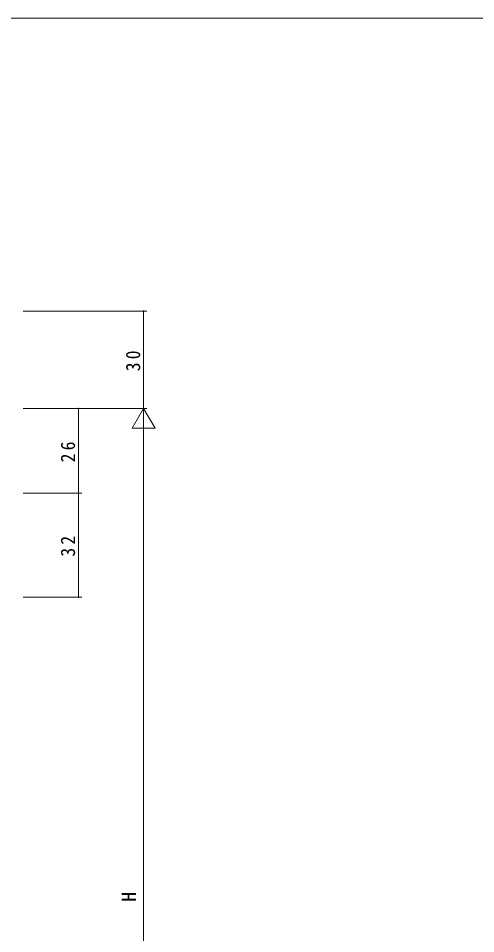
# Model space of a CAD drawing. Units: millimetres on the paper. Extents: x -397 to 397, y -282 to 282.
# Drawn here: x -232.4 to -91.9, y -2.1 to 279.3 of the extents above; entities that cross this region are included whole.
import ezdxf
from ezdxf.enums import TextEntityAlignment as Align

# ---------------------------------------------------------------- set-up
doc = ezdxf.new("R2010")
doc.units = ezdxf.units.MM
doc.layers.add('0-1_YKK_ZWAK', color=7, linetype='Continuous', lineweight=18)
doc.layers.add('0-6_YKK_D', color=6, linetype='Continuous', lineweight=18)
doc.styles.add('ＭＳ ゴシック', font='')
doc.styles.get('ＭＳ ゴシック').set_extended_font_data('MS Gothic')

msp = doc.modelspace()

# ---------------------------------------------------------------- linework, layer by layer
at = {"layer": '0-1_YKK_ZWAK'}
msp.add_line((376.092, 279.3), (-393.908, 279.3), dxfattribs=at)
at = {"layer": '0-6_YKK_D'}
for p, q in [((-230.908, 189.3), (-192.908, 189.3)), ((-193.908, 189.3), (-193.908, 159.3)), ((-230.908, 159.3), (-192.908, 159.3)), ((-230.908, 159.3), (-212.908, 159.3)), ((-230.908, 159.3), (-192.908, 159.3)), ((-213.908, 159.3), (-213.908, 133.3)), ((-193.908, 159.3), (-197.408, 153.238)), ((-193.908, 159.3), (-193.908, 147.176)), ((-193.908, 159.3), (-190.408, 153.238)), ((-197.408, 153.238), (-190.408, 153.238)), ((-193.908, 152.3), (-193.908, -133.7)), ((-230.908, 133.3), (-212.908, 133.3)), ((-230.908, 133.3), (-212.908, 133.3)), ((-213.908, 133.3), (-213.908, 101.3)), ((-230.908, 101.3), (-212.908, 101.3))]:
    msp.add_line(p, q, dxfattribs=at)
for centre, start, end in [((-193.908, 189.3), 90, 270), ((-193.908, 189.3), 270, 90), ((-213.908, 159.3), 90, 270), ((-213.908, 159.3), 270, 90), ((-213.908, 133.3), 90, 270), ((-213.908, 133.3), 90, 270), ((-213.908, 133.3), 270, 90), ((-213.908, 133.3), 270, 90), ((-213.908, 101.3), 90, 270), ((-213.908, 101.3), 270, 90)]:
    msp.add_arc(centre, 0.106, start, end, dxfattribs=at)

# ---------------------------------------------------------------- texts
at = {"layer": '0-6_YKK_D', "color": 7, "style": 'ＭＳ ゴシック'}
msp.add_text('H', height=4.399, rotation=90, dxfattribs=at).set_placement((-194.908, 7.7), align=Align.BOTTOM_LEFT)
at = {"layer": '0-6_YKK_D', "color": 7, "char_height": 4.399, "attachment_point": 7, "rotation": 90, "style": 'ＭＳ ゴシック'}
for s, insert in [('\\T1.37;\\W0.9;30', (-194.908, 170.78)), ('\\T1.37;\\W0.9;26', (-214.908, 142.78)), ('\\T1.37;\\W0.9;32', (-214.908, 113.78))]:
    msp.add_mtext(s, dxfattribs=dict(at, insert=insert))

doc.saveas('drawing.dxf')
